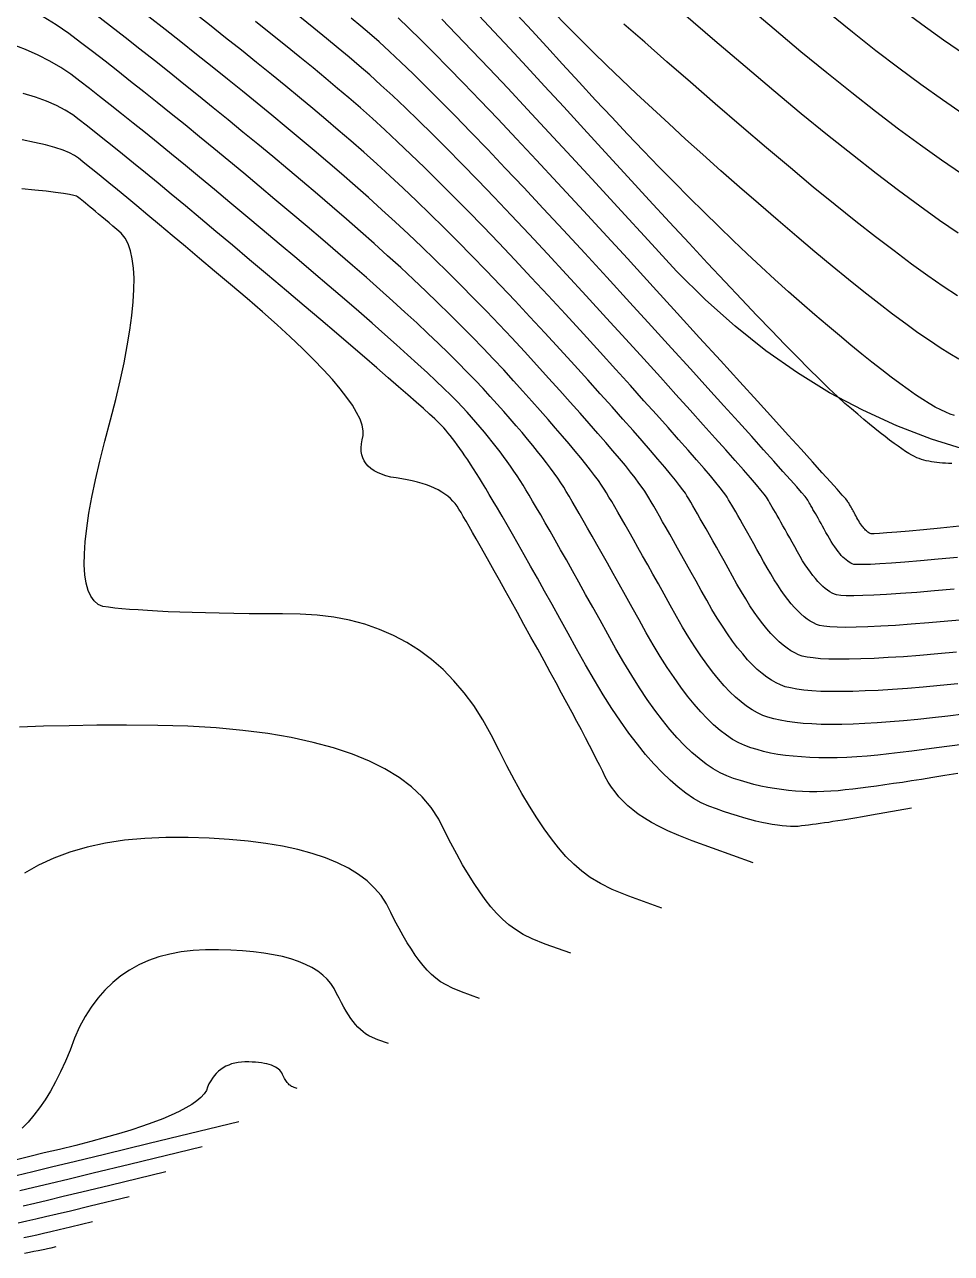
# Model space of a CAD drawing. Header units: inches. Extents: x 1412622.3 to 1412714.6, y 4931530.8 to 4931588.5.
# Drawn here: x 1412655.08 to 1412662.81, y 4931533.58 to 4931543.82 of the extents above; entities that cross this region are included whole.
import ezdxf

# ---------------------------------------------------------------- set-up
doc = ezdxf.new("R2010")
doc.units = ezdxf.units.IN
doc.header["$MEASUREMENT"] = 0

msp = doc.modelspace()

# ---------------------------------------------------------------- linework, layer by layer
for points in [[(1412662.849, 4931538.588), (1412662.693, 4931538.574), (1412662.545, 4931538.562), (1412662.408, 4931538.551), (1412662.28, 4931538.543), (1412662.162, 4931538.537), (1412662.053, 4931538.532), (1412661.954, 4931538.53), (1412661.865, 4931538.529), (1412661.786, 4931538.531), (1412661.716, 4931538.534), (1412661.655, 4931538.54), (1412661.605, 4931538.547), (1412661.564, 4931538.556), (1412661.533, 4931538.567), (1412661.501, 4931538.582), (1412661.469, 4931538.6), (1412661.437, 4931538.622), (1412661.404, 4931538.647), (1412661.371, 4931538.676), (1412661.337, 4931538.708), (1412661.303, 4931538.744), (1412661.269, 4931538.783), (1412661.235, 4931538.826), (1412661.2, 4931538.872), (1412661.164, 4931538.922), (1412661.128, 4931538.975), (1412661.092, 4931539.032), (1412661.056, 4931539.092), (1412661.019, 4931539.156), (1412660.982, 4931539.223), (1412660.946, 4931539.288), (1412660.912, 4931539.349), (1412660.879, 4931539.408), (1412660.848, 4931539.464), (1412660.818, 4931539.517), (1412660.79, 4931539.567), (1412660.763, 4931539.615), (1412660.737, 4931539.659), (1412660.714, 4931539.701), (1412660.691, 4931539.74), (1412660.671, 4931539.776), (1412660.651, 4931539.809), (1412660.634, 4931539.839), (1412660.617, 4931539.867), (1412660.602, 4931539.891), (1412660.589, 4931539.913), (1412660.569, 4931539.942), (1412660.541, 4931539.978), (1412660.507, 4931540.022), (1412660.465, 4931540.073), (1412660.417, 4931540.131), (1412660.361, 4931540.196), (1412660.299, 4931540.269), (1412660.229, 4931540.349), (1412660.153, 4931540.436), (1412660.069, 4931540.53), (1412659.978, 4931540.632), (1412659.88, 4931540.741), (1412659.776, 4931540.857), (1412659.664, 4931540.981), (1412659.545, 4931541.111), (1412659.419, 4931541.249), (1412659.294, 4931541.384), (1412659.171, 4931541.516), (1412659.049, 4931541.644), (1412658.929, 4931541.77), (1412658.81, 4931541.892), (1412658.692, 4931542.011), (1412658.576, 4931542.127), (1412658.461, 4931542.24), (1412658.348, 4931542.349), (1412658.236, 4931542.456), (1412658.125, 4931542.559), (1412658.016, 4931542.659), (1412657.908, 4931542.756), (1412657.801, 4931542.85), (1412657.696, 4931542.94), (1412657.593, 4931543.028), (1412657.485, 4931543.118), (1412657.373, 4931543.21), (1412657.258, 4931543.305), (1412657.139, 4931543.403), (1412657.015, 4931543.502), (1412656.888, 4931543.605), (1412656.757, 4931543.709), (1412656.622, 4931543.817), (1412656.483, 4931543.926)], [(1412662.891, 4931542.574), (1412662.724, 4931542.688), (1412662.549, 4931542.813), (1412662.367, 4931542.948), (1412662.175, 4931543.094), (1412661.976, 4931543.25), (1412661.769, 4931543.416), (1412661.553, 4931543.592), (1412661.33, 4931543.779), (1412661.098, 4931543.976)], [(1412662.915, 4931543.569), (1412662.74, 4931543.69), (1412662.561, 4931543.818), (1412662.38, 4931543.953)], [(1412662.9, 4931537.82), (1412662.79, 4931537.805), (1412662.683, 4931537.79), (1412662.579, 4931537.776), (1412662.478, 4931537.764), (1412662.38, 4931537.752), (1412662.286, 4931537.741), (1412662.194, 4931537.731), (1412662.106, 4931537.723), (1412662.02, 4931537.717), (1412661.936, 4931537.712), (1412661.855, 4931537.709), (1412661.776, 4931537.708), (1412661.701, 4931537.709), (1412661.627, 4931537.711), (1412661.557, 4931537.715), (1412661.489, 4931537.721), (1412661.423, 4931537.728), (1412661.36, 4931537.737), (1412661.3, 4931537.748), (1412661.242, 4931537.761), (1412661.187, 4931537.776), (1412661.134, 4931537.792), (1412661.084, 4931537.81), (1412661.034, 4931537.833), (1412660.983, 4931537.862), (1412660.931, 4931537.897), (1412660.878, 4931537.937), (1412660.825, 4931537.983), (1412660.772, 4931538.035), (1412660.718, 4931538.092), (1412660.663, 4931538.155), (1412660.607, 4931538.223), (1412660.551, 4931538.297), (1412660.495, 4931538.377), (1412660.437, 4931538.462), (1412660.38, 4931538.553), (1412660.321, 4931538.649), (1412660.262, 4931538.751), (1412660.203, 4931538.859), (1412660.145, 4931538.962), (1412660.091, 4931539.061), (1412660.038, 4931539.155), (1412659.988, 4931539.244), (1412659.941, 4931539.329), (1412659.895, 4931539.409), (1412659.852, 4931539.485), (1412659.812, 4931539.556), (1412659.774, 4931539.623), (1412659.738, 4931539.685), (1412659.705, 4931539.743), (1412659.674, 4931539.796), (1412659.646, 4931539.845), (1412659.62, 4931539.889), (1412659.596, 4931539.928), (1412659.575, 4931539.963), (1412659.551, 4931540), (1412659.525, 4931540.038), (1412659.496, 4931540.079), (1412659.465, 4931540.122), (1412659.432, 4931540.166), (1412659.396, 4931540.213), (1412659.357, 4931540.261), (1412659.317, 4931540.312), (1412659.273, 4931540.364), (1412659.228, 4931540.419), (1412659.18, 4931540.475), (1412659.129, 4931540.533), (1412659.076, 4931540.593), (1412659.021, 4931540.655), (1412658.963, 4931540.719), (1412658.903, 4931540.785), (1412658.838, 4931540.854), (1412658.768, 4931540.926), (1412658.694, 4931541.001), (1412658.615, 4931541.079), (1412658.531, 4931541.16), (1412658.443, 4931541.244), (1412658.35, 4931541.332), (1412658.252, 4931541.422), (1412658.15, 4931541.515), (1412658.043, 4931541.611), (1412657.931, 4931541.71), (1412657.814, 4931541.812), (1412657.693, 4931541.917), (1412657.567, 4931542.025), (1412657.436, 4931542.137), (1412657.301, 4931542.251), (1412657.168, 4931542.362), (1412657.037, 4931542.472), (1412656.909, 4931542.579), (1412656.783, 4931542.683), (1412656.659, 4931542.785), (1412656.538, 4931542.884), (1412656.418, 4931542.982), (1412656.302, 4931543.076), (1412656.187, 4931543.168), (1412656.075, 4931543.258), (1412655.965, 4931543.345), (1412655.857, 4931543.43), (1412655.752, 4931543.513), (1412655.648, 4931543.593), (1412655.548, 4931543.67), (1412655.449, 4931543.745), (1412655.345, 4931543.816), (1412655.236, 4931543.884)], [(1412662.908, 4931538.072), (1412662.777, 4931538.056), (1412662.65, 4931538.041), (1412662.527, 4931538.028), (1412662.409, 4931538.017), (1412662.296, 4931538.007), (1412662.188, 4931537.999), (1412662.085, 4931537.993), (1412661.987, 4931537.989), (1412661.894, 4931537.987), (1412661.806, 4931537.986), (1412661.722, 4931537.987), (1412661.644, 4931537.99), (1412661.57, 4931537.995), (1412661.502, 4931538.002), (1412661.438, 4931538.01), (1412661.38, 4931538.021), (1412661.326, 4931538.033), (1412661.278, 4931538.046), (1412661.234, 4931538.062), (1412661.19, 4931538.083), (1412661.145, 4931538.108), (1412661.099, 4931538.139), (1412661.054, 4931538.174), (1412661.007, 4931538.214), (1412660.96, 4931538.259), (1412660.913, 4931538.309), (1412660.865, 4931538.364), (1412660.816, 4931538.424), (1412660.767, 4931538.489), (1412660.718, 4931538.558), (1412660.668, 4931538.633), (1412660.617, 4931538.712), (1412660.566, 4931538.797), (1412660.514, 4931538.886), (1412660.462, 4931538.98), (1412660.412, 4931539.071), (1412660.364, 4931539.157), (1412660.318, 4931539.239), (1412660.275, 4931539.317), (1412660.233, 4931539.392), (1412660.193, 4931539.462), (1412660.156, 4931539.528), (1412660.12, 4931539.591), (1412660.087, 4931539.649), (1412660.056, 4931539.703), (1412660.027, 4931539.754), (1412660, 4931539.8), (1412659.975, 4931539.843), (1412659.952, 4931539.881), (1412659.931, 4931539.916), (1412659.913, 4931539.946), (1412659.89, 4931539.98), (1412659.864, 4931540.018), (1412659.833, 4931540.06), (1412659.799, 4931540.105), (1412659.76, 4931540.155), (1412659.718, 4931540.207), (1412659.671, 4931540.264), (1412659.621, 4931540.324), (1412659.566, 4931540.388), (1412659.508, 4931540.456), (1412659.446, 4931540.527), (1412659.38, 4931540.602), (1412659.309, 4931540.681), (1412659.235, 4931540.764), (1412659.157, 4931540.85), (1412659.075, 4931540.94), (1412658.99, 4931541.031), (1412658.903, 4931541.123), (1412658.812, 4931541.216), (1412658.72, 4931541.309), (1412658.624, 4931541.404), (1412658.526, 4931541.5), (1412658.425, 4931541.597), (1412658.322, 4931541.694), (1412658.216, 4931541.793), (1412658.107, 4931541.892), (1412657.995, 4931541.993), (1412657.881, 4931542.094), (1412657.765, 4931542.197), (1412657.645, 4931542.3), (1412657.523, 4931542.405), (1412657.398, 4931542.51), (1412657.274, 4931542.614), (1412657.149, 4931542.718), (1412657.025, 4931542.821), (1412656.901, 4931542.923), (1412656.778, 4931543.024), (1412656.654, 4931543.125), (1412656.531, 4931543.224), (1412656.408, 4931543.323), (1412656.286, 4931543.421), (1412656.163, 4931543.518), (1412656.041, 4931543.615), (1412655.919, 4931543.71), (1412655.797, 4931543.805), (1412655.675, 4931543.899)], [(1412662.86, 4931538.325), (1412662.713, 4931538.31), (1412662.573, 4931538.298), (1412662.44, 4931538.287), (1412662.315, 4931538.277), (1412662.197, 4931538.27), (1412662.087, 4931538.265), (1412661.984, 4931538.261), (1412661.888, 4931538.26), (1412661.799, 4931538.26), (1412661.718, 4931538.262), (1412661.644, 4931538.266), (1412661.577, 4931538.272), (1412661.518, 4931538.28), (1412661.466, 4931538.29), (1412661.421, 4931538.301), (1412661.383, 4931538.315), (1412661.345, 4931538.332), (1412661.307, 4931538.354), (1412661.268, 4931538.38), (1412661.229, 4931538.41), (1412661.189, 4931538.445), (1412661.149, 4931538.484), (1412661.108, 4931538.526), (1412661.067, 4931538.574), (1412661.025, 4931538.625), (1412660.983, 4931538.68), (1412660.941, 4931538.74), (1412660.898, 4931538.804), (1412660.855, 4931538.872), (1412660.811, 4931538.944), (1412660.767, 4931539.021), (1412660.722, 4931539.102), (1412660.679, 4931539.179), (1412660.638, 4931539.253), (1412660.599, 4931539.323), (1412660.561, 4931539.391), (1412660.525, 4931539.454), (1412660.491, 4931539.515), (1412660.459, 4931539.571), (1412660.429, 4931539.625), (1412660.4, 4931539.675), (1412660.374, 4931539.722), (1412660.349, 4931539.765), (1412660.326, 4931539.805), (1412660.304, 4931539.841), (1412660.285, 4931539.874), (1412660.267, 4931539.903), (1412660.251, 4931539.93), (1412660.229, 4931539.961), (1412660.202, 4931539.998), (1412660.17, 4931540.041), (1412660.132, 4931540.089), (1412660.089, 4931540.143), (1412660.04, 4931540.202), (1412659.985, 4931540.266), (1412659.925, 4931540.336), (1412659.86, 4931540.412), (1412659.788, 4931540.493), (1412659.712, 4931540.58), (1412659.63, 4931540.672), (1412659.542, 4931540.769), (1412659.449, 4931540.872), (1412659.351, 4931540.981), (1412659.247, 4931541.095), (1412659.142, 4931541.207), (1412659.037, 4931541.319), (1412658.931, 4931541.43), (1412658.824, 4931541.54), (1412658.717, 4931541.648), (1412658.609, 4931541.755), (1412658.501, 4931541.862), (1412658.392, 4931541.967), (1412658.282, 4931542.071), (1412658.171, 4931542.174), (1412658.06, 4931542.276), (1412657.949, 4931542.377), (1412657.836, 4931542.476), (1412657.723, 4931542.575), (1412657.61, 4931542.673), (1412657.495, 4931542.769), (1412657.379, 4931542.866), (1412657.261, 4931542.964), (1412657.142, 4931543.063), (1412657.02, 4931543.163), (1412656.897, 4931543.263), (1412656.771, 4931543.365), (1412656.644, 4931543.467), (1412656.515, 4931543.57), (1412656.384, 4931543.674), (1412656.252, 4931543.778), (1412656.117, 4931543.884)], [(1412662.945, 4931538.861), (1412662.776, 4931538.846), (1412662.618, 4931538.832), (1412662.473, 4931538.821), (1412662.34, 4931538.812), (1412662.219, 4931538.805), (1412662.11, 4931538.8), (1412662.012, 4931538.796), (1412661.927, 4931538.795), (1412661.854, 4931538.796), (1412661.793, 4931538.799), (1412661.744, 4931538.804), (1412661.707, 4931538.811), (1412661.682, 4931538.82), (1412661.657, 4931538.832), (1412661.631, 4931538.846), (1412661.605, 4931538.863), (1412661.579, 4931538.884), (1412661.553, 4931538.907), (1412661.526, 4931538.932), (1412661.499, 4931538.961), (1412661.471, 4931538.992), (1412661.444, 4931539.027), (1412661.416, 4931539.064), (1412661.387, 4931539.103), (1412661.359, 4931539.146), (1412661.33, 4931539.191), (1412661.301, 4931539.24), (1412661.271, 4931539.291), (1412661.241, 4931539.344), (1412661.213, 4931539.396), (1412661.185, 4931539.445), (1412661.159, 4931539.492), (1412661.134, 4931539.537), (1412661.11, 4931539.58), (1412661.088, 4931539.62), (1412661.066, 4931539.658), (1412661.046, 4931539.693), (1412661.027, 4931539.727), (1412661.009, 4931539.758), (1412660.992, 4931539.787), (1412660.977, 4931539.813), (1412660.963, 4931539.837), (1412660.95, 4931539.859), (1412660.938, 4931539.879), (1412660.927, 4931539.896), (1412660.908, 4931539.923), (1412660.88, 4931539.958), (1412660.844, 4931540.003), (1412660.799, 4931540.057), (1412660.745, 4931540.119), (1412660.683, 4931540.191), (1412660.613, 4931540.271), (1412660.533, 4931540.361), (1412660.446, 4931540.46), (1412660.349, 4931540.568), (1412660.244, 4931540.684), (1412660.131, 4931540.81), (1412660.009, 4931540.945), (1412659.878, 4931541.089), (1412659.739, 4931541.242), (1412659.591, 4931541.404), (1412659.446, 4931541.561), (1412659.305, 4931541.712), (1412659.168, 4931541.859), (1412659.034, 4931542), (1412658.903, 4931542.136), (1412658.775, 4931542.266), (1412658.651, 4931542.392), (1412658.531, 4931542.512), (1412658.414, 4931542.627), (1412658.3, 4931542.737), (1412658.19, 4931542.842), (1412658.083, 4931542.941), (1412657.98, 4931543.036), (1412657.88, 4931543.125), (1412657.783, 4931543.208), (1412657.69, 4931543.287), (1412657.591, 4931543.37), (1412657.486, 4931543.457), (1412657.374, 4931543.548), (1412657.257, 4931543.643), (1412657.134, 4931543.742), (1412657.005, 4931543.845)], [(1412662.829, 4931539.114), (1412662.666, 4931539.099), (1412662.518, 4931539.087), (1412662.384, 4931539.077), (1412662.265, 4931539.069), (1412662.16, 4931539.063), (1412662.069, 4931539.06), (1412661.993, 4931539.058), (1412661.931, 4931539.058), (1412661.884, 4931539.061), (1412661.85, 4931539.066), (1412661.832, 4931539.072), (1412661.813, 4931539.081), (1412661.793, 4931539.092), (1412661.774, 4931539.105), (1412661.754, 4931539.12), (1412661.735, 4931539.137), (1412661.714, 4931539.157), (1412661.694, 4931539.178), (1412661.674, 4931539.202), (1412661.653, 4931539.227), (1412661.632, 4931539.255), (1412661.611, 4931539.285), (1412661.589, 4931539.317), (1412661.567, 4931539.351), (1412661.545, 4931539.387), (1412661.523, 4931539.425), (1412661.501, 4931539.466), (1412661.48, 4931539.505), (1412661.459, 4931539.541), (1412661.439, 4931539.577), (1412661.421, 4931539.61), (1412661.403, 4931539.642), (1412661.386, 4931539.672), (1412661.37, 4931539.701), (1412661.354, 4931539.727), (1412661.34, 4931539.752), (1412661.327, 4931539.776), (1412661.314, 4931539.797), (1412661.303, 4931539.817), (1412661.292, 4931539.835), (1412661.282, 4931539.852), (1412661.273, 4931539.867), (1412661.265, 4931539.88), (1412661.247, 4931539.904), (1412661.219, 4931539.938), (1412661.181, 4931539.984), (1412661.132, 4931540.04), (1412661.074, 4931540.107), (1412661.005, 4931540.185), (1412660.926, 4931540.274), (1412660.838, 4931540.373), (1412660.739, 4931540.484), (1412660.63, 4931540.605), (1412660.51, 4931540.737), (1412660.381, 4931540.88), (1412660.242, 4931541.033), (1412660.092, 4931541.197), (1412659.932, 4931541.373), (1412659.763, 4931541.559), (1412659.598, 4931541.737), (1412659.44, 4931541.909), (1412659.286, 4931542.073), (1412659.138, 4931542.23), (1412658.996, 4931542.379), (1412658.859, 4931542.522), (1412658.727, 4931542.657), (1412658.601, 4931542.785), (1412658.48, 4931542.905), (1412658.365, 4931543.019), (1412658.255, 4931543.125), (1412658.15, 4931543.224), (1412658.051, 4931543.315), (1412657.958, 4931543.399), (1412657.87, 4931543.476), (1412657.787, 4931543.546), (1412657.696, 4931543.622), (1412657.598, 4931543.703), (1412657.491, 4931543.79), (1412657.376, 4931543.882)], [(1412662.859, 4931539.378), (1412662.696, 4931539.363), (1412662.55, 4931539.35), (1412662.42, 4931539.339), (1412662.307, 4931539.331), (1412662.211, 4931539.324), (1412662.132, 4931539.32), (1412662.069, 4931539.318), (1412662.023, 4931539.318), (1412661.994, 4931539.32), (1412661.981, 4931539.325), (1412661.968, 4931539.331), (1412661.956, 4931539.338), (1412661.943, 4931539.347), (1412661.93, 4931539.357), (1412661.916, 4931539.368), (1412661.903, 4931539.381), (1412661.889, 4931539.395), (1412661.876, 4931539.411), (1412661.862, 4931539.428), (1412661.848, 4931539.447), (1412661.834, 4931539.467), (1412661.819, 4931539.488), (1412661.805, 4931539.511), (1412661.79, 4931539.535), (1412661.776, 4931539.56), (1412661.761, 4931539.587), (1412661.746, 4931539.613), (1412661.733, 4931539.638), (1412661.72, 4931539.661), (1412661.707, 4931539.684), (1412661.695, 4931539.705), (1412661.684, 4931539.725), (1412661.673, 4931539.744), (1412661.663, 4931539.762), (1412661.653, 4931539.778), (1412661.645, 4931539.794), (1412661.636, 4931539.808), (1412661.629, 4931539.822), (1412661.621, 4931539.834), (1412661.615, 4931539.845), (1412661.609, 4931539.854), (1412661.604, 4931539.863), (1412661.587, 4931539.885), (1412661.558, 4931539.918), (1412661.518, 4931539.965), (1412661.466, 4931540.024), (1412661.402, 4931540.095), (1412661.327, 4931540.18), (1412661.24, 4931540.276), (1412661.142, 4931540.386), (1412661.032, 4931540.508), (1412660.91, 4931540.642), (1412660.776, 4931540.789), (1412660.631, 4931540.949), (1412660.475, 4931541.121), (1412660.306, 4931541.306), (1412660.126, 4931541.503), (1412659.935, 4931541.713), (1412659.751, 4931541.914), (1412659.574, 4931542.105), (1412659.405, 4931542.287), (1412659.243, 4931542.46), (1412659.088, 4931542.623), (1412658.942, 4931542.777), (1412658.802, 4931542.922), (1412658.67, 4931543.057), (1412658.546, 4931543.184), (1412658.429, 4931543.3), (1412658.32, 4931543.408), (1412658.218, 4931543.506), (1412658.123, 4931543.595), (1412658.036, 4931543.674), (1412657.956, 4931543.744), (1412657.884, 4931543.805), (1412657.802, 4931543.873)], [(1412662.874, 4931539.638), (1412662.715, 4931539.622), (1412662.575, 4931539.609), (1412662.455, 4931539.598), (1412662.353, 4931539.589), (1412662.27, 4931539.582), (1412662.207, 4931539.577), (1412662.162, 4931539.575), (1412662.137, 4931539.575), (1412662.131, 4931539.577), (1412662.124, 4931539.58), (1412662.118, 4931539.584), (1412662.111, 4931539.588), (1412662.105, 4931539.593), (1412662.098, 4931539.599), (1412662.091, 4931539.606), (1412662.085, 4931539.613), (1412662.078, 4931539.621), (1412662.071, 4931539.629), (1412662.064, 4931539.638), (1412662.057, 4931539.648), (1412662.05, 4931539.659), (1412662.042, 4931539.67), (1412662.035, 4931539.682), (1412662.028, 4931539.695), (1412662.02, 4931539.709), (1412662.013, 4931539.722), (1412662.006, 4931539.734), (1412662, 4931539.746), (1412661.994, 4931539.757), (1412661.988, 4931539.767), (1412661.982, 4931539.777), (1412661.977, 4931539.787), (1412661.971, 4931539.796), (1412661.967, 4931539.804), (1412661.962, 4931539.812), (1412661.958, 4931539.819), (1412661.954, 4931539.826), (1412661.951, 4931539.832), (1412661.947, 4931539.837), (1412661.944, 4931539.842), (1412661.942, 4931539.847), (1412661.926, 4931539.865), (1412661.897, 4931539.898), (1412661.855, 4931539.946), (1412661.799, 4931540.008), (1412661.731, 4931540.084), (1412661.649, 4931540.174), (1412661.554, 4931540.279), (1412661.446, 4931540.398), (1412661.325, 4931540.532), (1412661.19, 4931540.679), (1412661.043, 4931540.842), (1412660.882, 4931541.018), (1412660.708, 4931541.209), (1412660.521, 4931541.414), (1412660.32, 4931541.634), (1412660.107, 4931541.868), (1412659.903, 4931542.09), (1412659.708, 4931542.302), (1412659.523, 4931542.501), (1412659.347, 4931542.69), (1412659.181, 4931542.867), (1412659.025, 4931543.033), (1412658.878, 4931543.187), (1412658.74, 4931543.33), (1412658.612, 4931543.462), (1412658.493, 4931543.582), (1412658.384, 4931543.691), (1412658.285, 4931543.788), (1412658.195, 4931543.874)], [(1412662.937, 4931540.272), (1412662.64, 4931540.364), (1412662.351, 4931540.475), (1412662.068, 4931540.604), (1412661.792, 4931540.751), (1412661.523, 4931540.917), (1412661.261, 4931541.101), (1412661.005, 4931541.304), (1412660.756, 4931541.525), (1412660.514, 4931541.765), (1412660.279, 4931542.023), (1412660.055, 4931542.267), (1412659.842, 4931542.498), (1412659.641, 4931542.716), (1412659.452, 4931542.92), (1412659.274, 4931543.111), (1412659.108, 4931543.288), (1412658.953, 4931543.452), (1412658.81, 4931543.603), (1412658.678, 4931543.74), (1412658.558, 4931543.863)], [(1412662.81, 4931540.162), (1412662.784, 4931540.162), (1412662.758, 4931540.163), (1412662.733, 4931540.164), (1412662.709, 4931540.166), (1412662.685, 4931540.168), (1412662.662, 4931540.171), (1412662.64, 4931540.175), (1412662.618, 4931540.179), (1412662.597, 4931540.184), (1412662.577, 4931540.189), (1412662.557, 4931540.195), (1412662.538, 4931540.202), (1412662.52, 4931540.209), (1412662.499, 4931540.218), (1412662.477, 4931540.23), (1412662.452, 4931540.245), (1412662.424, 4931540.262), (1412662.395, 4931540.282), (1412662.363, 4931540.304), (1412662.329, 4931540.328), (1412662.292, 4931540.355), (1412662.254, 4931540.385), (1412662.213, 4931540.417), (1412662.17, 4931540.452), (1412662.124, 4931540.489), (1412662.076, 4931540.528), (1412662.026, 4931540.571), (1412661.974, 4931540.615), (1412661.92, 4931540.662), (1412661.857, 4931540.719), (1412661.786, 4931540.786), (1412661.707, 4931540.863), (1412661.619, 4931540.949), (1412661.523, 4931541.046), (1412661.419, 4931541.152), (1412661.306, 4931541.268), (1412661.186, 4931541.394), (1412661.057, 4931541.53), (1412660.92, 4931541.675), (1412660.774, 4931541.831), (1412660.62, 4931541.996), (1412660.458, 4931542.171), (1412660.288, 4931542.356), (1412660.109, 4931542.551), (1412659.922, 4931542.756), (1412659.744, 4931542.95), (1412659.576, 4931543.134), (1412659.416, 4931543.306), (1412659.266, 4931543.468), (1412659.125, 4931543.62), (1412658.993, 4931543.761), (1412658.87, 4931543.891)], [(1412662.834, 4931540.56), (1412662.796, 4931540.573), (1412662.76, 4931540.588), (1412662.719, 4931540.607), (1412662.673, 4931540.631), (1412662.623, 4931540.66), (1412662.568, 4931540.694), (1412662.509, 4931540.733), (1412662.446, 4931540.777), (1412662.377, 4931540.827), (1412662.305, 4931540.881), (1412662.227, 4931540.94), (1412662.145, 4931541.004), (1412662.059, 4931541.073), (1412661.968, 4931541.148), (1412661.873, 4931541.227), (1412661.773, 4931541.311), (1412661.668, 4931541.4), (1412661.559, 4931541.494), (1412661.448, 4931541.592), (1412661.336, 4931541.694), (1412661.221, 4931541.799), (1412661.105, 4931541.907), (1412660.987, 4931542.019), (1412660.867, 4931542.135), (1412660.745, 4931542.254), (1412660.621, 4931542.377), (1412660.496, 4931542.504), (1412660.368, 4931542.634), (1412660.239, 4931542.767), (1412660.108, 4931542.905), (1412659.975, 4931543.046), (1412659.841, 4931543.19), (1412659.704, 4931543.338), (1412659.566, 4931543.49), (1412659.434, 4931543.633), (1412659.309, 4931543.769), (1412659.191, 4931543.897)], [(1412662.87, 4931541.031), (1412662.795, 4931541.075), (1412662.713, 4931541.126), (1412662.624, 4931541.185), (1412662.528, 4931541.251), (1412662.426, 4931541.325), (1412662.317, 4931541.406), (1412662.201, 4931541.495), (1412662.078, 4931541.591), (1412661.949, 4931541.695), (1412661.812, 4931541.806), (1412661.669, 4931541.925), (1412661.519, 4931542.052), (1412661.362, 4931542.185), (1412661.199, 4931542.327), (1412661.04, 4931542.465), (1412660.886, 4931542.601), (1412660.736, 4931542.735), (1412660.591, 4931542.865), (1412660.451, 4931542.993), (1412660.315, 4931543.118), (1412660.183, 4931543.241), (1412660.057, 4931543.361), (1412659.935, 4931543.478), (1412659.817, 4931543.592), (1412659.704, 4931543.704), (1412659.596, 4931543.813), (1412659.493, 4931543.92)], [(1412662.857, 4931541.558), (1412662.738, 4931541.637), (1412662.611, 4931541.725), (1412662.475, 4931541.823), (1412662.329, 4931541.932), (1412662.174, 4931542.05), (1412662.011, 4931542.178), (1412661.838, 4931542.317), (1412661.656, 4931542.465), (1412661.465, 4931542.624), (1412661.266, 4931542.792), (1412661.057, 4931542.97), (1412660.839, 4931543.159), (1412660.632, 4931543.338), (1412660.436, 4931543.509), (1412660.251, 4931543.671), (1412660.077, 4931543.823)], [(1412662.864, 4931542.079), (1412662.709, 4931542.186), (1412662.543, 4931542.304), (1412662.367, 4931542.435), (1412662.18, 4931542.577), (1412661.982, 4931542.732), (1412661.774, 4931542.898), (1412661.556, 4931543.076), (1412661.326, 4931543.266), (1412661.087, 4931543.468), (1412660.836, 4931543.682), (1412660.575, 4931543.908)], [(1412662.905, 4931543.072), (1412662.732, 4931543.191), (1412662.553, 4931543.319), (1412662.368, 4931543.456), (1412662.178, 4931543.601), (1412661.982, 4931543.756), (1412661.781, 4931543.918)], [(1412662.86, 4931537.578), (1412662.752, 4931537.56), (1412662.652, 4931537.543), (1412662.559, 4931537.528), (1412662.475, 4931537.515), (1412662.399, 4931537.503), (1412662.324, 4931537.493), (1412662.252, 4931537.482), (1412662.182, 4931537.473), (1412662.114, 4931537.464), (1412662.048, 4931537.455), (1412661.984, 4931537.448), (1412661.922, 4931537.441), (1412661.862, 4931537.434), (1412661.802, 4931537.429), (1412661.743, 4931537.426), (1412661.684, 4931537.425), (1412661.625, 4931537.425), (1412661.566, 4931537.427), (1412661.508, 4931537.43), (1412661.449, 4931537.436), (1412661.391, 4931537.443), (1412661.333, 4931537.451), (1412661.276, 4931537.461), (1412661.218, 4931537.473), (1412661.161, 4931537.486), (1412661.104, 4931537.502), (1412661.048, 4931537.518), (1412660.991, 4931537.537), (1412660.935, 4931537.557), (1412660.878, 4931537.583), (1412660.82, 4931537.616), (1412660.762, 4931537.655), (1412660.703, 4931537.701), (1412660.644, 4931537.752), (1412660.583, 4931537.81), (1412660.522, 4931537.875), (1412660.461, 4931537.945), (1412660.398, 4931538.022), (1412660.335, 4931538.105), (1412660.272, 4931538.195), (1412660.207, 4931538.291), (1412660.142, 4931538.393), (1412660.076, 4931538.502), (1412660.01, 4931538.616), (1412659.943, 4931538.738), (1412659.879, 4931538.854), (1412659.817, 4931538.964), (1412659.758, 4931539.07), (1412659.702, 4931539.171), (1412659.648, 4931539.266), (1412659.597, 4931539.357), (1412659.549, 4931539.442), (1412659.503, 4931539.522), (1412659.461, 4931539.597), (1412659.421, 4931539.667), (1412659.383, 4931539.732), (1412659.348, 4931539.792), (1412659.316, 4931539.846), (1412659.287, 4931539.896), (1412659.26, 4931539.94), (1412659.236, 4931539.979), (1412659.212, 4931540.019), (1412659.186, 4931540.058), (1412659.159, 4931540.098), (1412659.132, 4931540.138), (1412659.103, 4931540.178), (1412659.074, 4931540.218), (1412659.044, 4931540.259), (1412659.012, 4931540.3), (1412658.98, 4931540.34), (1412658.947, 4931540.381), (1412658.914, 4931540.422), (1412658.879, 4931540.464), (1412658.843, 4931540.505), (1412658.807, 4931540.547), (1412658.769, 4931540.589), (1412658.731, 4931540.631), (1412658.686, 4931540.678), (1412658.634, 4931540.73), (1412658.576, 4931540.787), (1412658.51, 4931540.849), (1412658.439, 4931540.917), (1412658.36, 4931540.989), (1412658.274, 4931541.066), (1412658.182, 4931541.149), (1412658.084, 4931541.237), (1412657.978, 4931541.329), (1412657.866, 4931541.427), (1412657.747, 4931541.53), (1412657.621, 4931541.638), (1412657.489, 4931541.751), (1412657.35, 4931541.869), (1412657.204, 4931541.992), (1412657.062, 4931542.111), (1412656.925, 4931542.226), (1412656.793, 4931542.336), (1412656.664, 4931542.443), (1412656.54, 4931542.546), (1412656.421, 4931542.644), (1412656.306, 4931542.739), (1412656.195, 4931542.829), (1412656.088, 4931542.916), (1412655.986, 4931542.998), (1412655.888, 4931543.076), (1412655.795, 4931543.15), (1412655.706, 4931543.22), (1412655.622, 4931543.286), (1412655.541, 4931543.348), (1412655.465, 4931543.406), (1412655.382, 4931543.461), (1412655.291, 4931543.513), (1412655.193, 4931543.563), (1412655.087, 4931543.61), (1412654.973, 4931543.654)], [(1412662.475, 4931537.289), (1412662.252, 4931537.249), (1412662.14, 4931537.229), (1412662.065, 4931537.216), (1412662.002, 4931537.205), (1412661.951, 4931537.197), (1412661.903, 4931537.189), (1412661.86, 4931537.182), (1412661.82, 4931537.176), (1412661.784, 4931537.17), (1412661.748, 4931537.165), (1412661.714, 4931537.16), (1412661.681, 4931537.156), (1412661.649, 4931537.151), (1412661.617, 4931537.147), (1412661.587, 4931537.144), (1412661.558, 4931537.14), (1412661.529, 4931537.137), (1412661.499, 4931537.136), (1412661.466, 4931537.136), (1412661.431, 4931537.138), (1412661.395, 4931537.141), (1412661.356, 4931537.146), (1412661.314, 4931537.152), (1412661.271, 4931537.16), (1412661.226, 4931537.17), (1412661.178, 4931537.181), (1412661.128, 4931537.194), (1412661.077, 4931537.209), (1412661.023, 4931537.225), (1412660.967, 4931537.242), (1412660.908, 4931537.261), (1412660.848, 4931537.282), (1412660.785, 4931537.304), (1412660.722, 4931537.334), (1412660.658, 4931537.37), (1412660.593, 4931537.414), (1412660.528, 4931537.464), (1412660.462, 4931537.522), (1412660.395, 4931537.586), (1412660.327, 4931537.657), (1412660.258, 4931537.736), (1412660.189, 4931537.821), (1412660.119, 4931537.914), (1412660.048, 4931538.013), (1412659.977, 4931538.12), (1412659.905, 4931538.233), (1412659.832, 4931538.354), (1412659.758, 4931538.482), (1412659.683, 4931538.616), (1412659.612, 4931538.745), (1412659.543, 4931538.868), (1412659.478, 4931538.986), (1412659.415, 4931539.098), (1412659.356, 4931539.204), (1412659.299, 4931539.304), (1412659.246, 4931539.399), (1412659.195, 4931539.488), (1412659.147, 4931539.572), (1412659.103, 4931539.649), (1412659.061, 4931539.721), (1412659.023, 4931539.788), (1412658.987, 4931539.848), (1412658.954, 4931539.903), (1412658.925, 4931539.952), (1412658.898, 4931539.996), (1412658.872, 4931540.038), (1412658.847, 4931540.078), (1412658.822, 4931540.117), (1412658.798, 4931540.154), (1412658.775, 4931540.19), (1412658.752, 4931540.224), (1412658.73, 4931540.256), (1412658.708, 4931540.287), (1412658.687, 4931540.316), (1412658.667, 4931540.344), (1412658.647, 4931540.37), (1412658.629, 4931540.394), (1412658.61, 4931540.417), (1412658.592, 4931540.438), (1412658.575, 4931540.458), (1412658.559, 4931540.476), (1412658.534, 4931540.501), (1412658.5, 4931540.533), (1412658.457, 4931540.573), (1412658.406, 4931540.619), (1412658.346, 4931540.673), (1412658.277, 4931540.734), (1412658.199, 4931540.801), (1412658.113, 4931540.876), (1412658.018, 4931540.958), (1412657.914, 4931541.048), (1412657.801, 4931541.144), (1412657.68, 4931541.247), (1412657.55, 4931541.358), (1412657.411, 4931541.476), (1412657.263, 4931541.601), (1412657.107, 4931541.733), (1412656.957, 4931541.859), (1412656.813, 4931541.979), (1412656.676, 4931542.094), (1412656.546, 4931542.203), (1412656.422, 4931542.307), (1412656.304, 4931542.404), (1412656.193, 4931542.496), (1412656.088, 4931542.583), (1412655.99, 4931542.663), (1412655.898, 4931542.738), (1412655.812, 4931542.807), (1412655.733, 4931542.87), (1412655.661, 4931542.928), (1412655.595, 4931542.98), (1412655.535, 4931543.026), (1412655.482, 4931543.067), (1412655.419, 4931543.106), (1412655.346, 4931543.143), (1412655.263, 4931543.179), (1412655.171, 4931543.213), (1412655.069, 4931543.245)], [(1412661.154, 4931536.832), (1412660.815, 4931536.954), (1412660.647, 4931537.016), (1412660.535, 4931537.061), (1412660.444, 4931537.1), (1412660.371, 4931537.135), (1412660.306, 4931537.17), (1412660.248, 4931537.205), (1412660.196, 4931537.239), (1412660.152, 4931537.274), (1412660.111, 4931537.309), (1412660.072, 4931537.346), (1412660.036, 4931537.384), (1412660.003, 4931537.424), (1412659.973, 4931537.464), (1412659.946, 4931537.506), (1412659.921, 4931537.55), (1412659.9, 4931537.594), (1412659.876, 4931537.643), (1412659.849, 4931537.695), (1412659.821, 4931537.751), (1412659.79, 4931537.81), (1412659.757, 4931537.874), (1412659.722, 4931537.941), (1412659.684, 4931538.012), (1412659.645, 4931538.086), (1412659.602, 4931538.165), (1412659.558, 4931538.247), (1412659.511, 4931538.333), (1412659.462, 4931538.423), (1412659.411, 4931538.516), (1412659.358, 4931538.613), (1412659.302, 4931538.714), (1412659.244, 4931538.819), (1412659.189, 4931538.919), (1412659.136, 4931539.014), (1412659.086, 4931539.103), (1412659.039, 4931539.188), (1412658.995, 4931539.267), (1412658.953, 4931539.341), (1412658.914, 4931539.41), (1412658.878, 4931539.474), (1412658.845, 4931539.533), (1412658.814, 4931539.587), (1412658.786, 4931539.636), (1412658.761, 4931539.68), (1412658.738, 4931539.719), (1412658.719, 4931539.752), (1412658.702, 4931539.781), (1412658.687, 4931539.804), (1412658.671, 4931539.827), (1412658.652, 4931539.848), (1412658.632, 4931539.868), (1412658.609, 4931539.888), (1412658.585, 4931539.906), (1412658.558, 4931539.923), (1412658.529, 4931539.94), (1412658.498, 4931539.955), (1412658.466, 4931539.969), (1412658.431, 4931539.982), (1412658.394, 4931539.994), (1412658.355, 4931540.005), (1412658.313, 4931540.015), (1412658.27, 4931540.024), (1412658.225, 4931540.033), (1412658.177, 4931540.04), (1412658.134, 4931540.048), (1412658.093, 4931540.059), (1412658.057, 4931540.071), (1412658.024, 4931540.085), (1412657.994, 4931540.101), (1412657.968, 4931540.119), (1412657.946, 4931540.138), (1412657.927, 4931540.159), (1412657.911, 4931540.182), (1412657.9, 4931540.207), (1412657.891, 4931540.234), (1412657.887, 4931540.262), (1412657.886, 4931540.292), (1412657.888, 4931540.324), (1412657.894, 4931540.358), (1412657.904, 4931540.393), (1412657.904, 4931540.433), (1412657.895, 4931540.479), (1412657.877, 4931540.53), (1412657.849, 4931540.586), (1412657.813, 4931540.646), (1412657.767, 4931540.712), (1412657.711, 4931540.783), (1412657.647, 4931540.86), (1412657.573, 4931540.941), (1412657.49, 4931541.027), (1412657.398, 4931541.119), (1412657.296, 4931541.215), (1412657.185, 4931541.317), (1412657.065, 4931541.424), (1412656.936, 4931541.536), (1412656.797, 4931541.653), (1412656.665, 4931541.764), (1412656.54, 4931541.869), (1412656.422, 4931541.968), (1412656.31, 4931542.062), (1412656.206, 4931542.15), (1412656.107, 4931542.231), (1412656.016, 4931542.307), (1412655.932, 4931542.378), (1412655.854, 4931542.442), (1412655.783, 4931542.5), (1412655.718, 4931542.553), (1412655.661, 4931542.599), (1412655.61, 4931542.64), (1412655.566, 4931542.675), (1412655.529, 4931542.705), (1412655.498, 4931542.728), (1412655.455, 4931542.751), (1412655.401, 4931542.773), (1412655.334, 4931542.795), (1412655.255, 4931542.816), (1412655.164, 4931542.837), (1412655.061, 4931542.857)], [(1412660.394, 4931536.456), (1412660.118, 4931536.555), (1412659.978, 4931536.612), (1412659.881, 4931536.66), (1412659.797, 4931536.711), (1412659.727, 4931536.764), (1412659.659, 4931536.822), (1412659.594, 4931536.887), (1412659.531, 4931536.957), (1412659.472, 4931537.034), (1412659.411, 4931537.117), (1412659.35, 4931537.208), (1412659.289, 4931537.306), (1412659.227, 4931537.411), (1412659.164, 4931537.523), (1412659.1, 4931537.642), (1412659.036, 4931537.768), (1412658.971, 4931537.901), (1412658.901, 4931538.026), (1412658.826, 4931538.143), (1412658.746, 4931538.251), (1412658.66, 4931538.351), (1412658.57, 4931538.443), (1412658.474, 4931538.527), (1412658.373, 4931538.602), (1412658.267, 4931538.669), (1412658.155, 4931538.728), (1412658.039, 4931538.778), (1412657.917, 4931538.821), (1412657.79, 4931538.854), (1412657.658, 4931538.88), (1412657.521, 4931538.897), (1412657.378, 4931538.906), (1412657.23, 4931538.907), (1412657.089, 4931538.908), (1412656.954, 4931538.909), (1412656.826, 4931538.911), (1412656.704, 4931538.913), (1412656.588, 4931538.916), (1412656.478, 4931538.919), (1412656.375, 4931538.922), (1412656.279, 4931538.926), (1412656.188, 4931538.93), (1412656.104, 4931538.935), (1412656.027, 4931538.94), (1412655.956, 4931538.945), (1412655.891, 4931538.95), (1412655.832, 4931538.956), (1412655.78, 4931538.963), (1412655.734, 4931538.97), (1412655.695, 4931538.987), (1412655.661, 4931539.015), (1412655.632, 4931539.054), (1412655.61, 4931539.103), (1412655.594, 4931539.163), (1412655.583, 4931539.234), (1412655.578, 4931539.315), (1412655.579, 4931539.407), (1412655.586, 4931539.509), (1412655.599, 4931539.622), (1412655.617, 4931539.746), (1412655.642, 4931539.881), (1412655.672, 4931540.026), (1412655.708, 4931540.181), (1412655.75, 4931540.348), (1412655.798, 4931540.525), (1412655.841, 4931540.693), (1412655.878, 4931540.851), (1412655.91, 4931541.001), (1412655.937, 4931541.141), (1412655.959, 4931541.272), (1412655.975, 4931541.394), (1412655.986, 4931541.507), (1412655.992, 4931541.611), (1412655.993, 4931541.705), (1412655.988, 4931541.79), (1412655.978, 4931541.867), (1412655.963, 4931541.934), (1412655.943, 4931541.991), (1412655.918, 4931542.04), (1412655.887, 4931542.08), (1412655.851, 4931542.11), (1412655.817, 4931542.139), (1412655.785, 4931542.166), (1412655.754, 4931542.192), (1412655.725, 4931542.216), (1412655.698, 4931542.239), (1412655.672, 4931542.26), (1412655.649, 4931542.28), (1412655.627, 4931542.298), (1412655.607, 4931542.315), (1412655.588, 4931542.33), (1412655.571, 4931542.343), (1412655.557, 4931542.355), (1412655.543, 4931542.366), (1412655.532, 4931542.375), (1412655.522, 4931542.383), (1412655.514, 4931542.389), (1412655.492, 4931542.395), (1412655.455, 4931542.403), (1412655.405, 4931542.411), (1412655.339, 4931542.419), (1412655.26, 4931542.429), (1412655.166, 4931542.439), (1412655.058, 4931542.449)], [(1412659.634, 4931536.08), (1412659.421, 4931536.156), (1412659.312, 4931536.2), (1412659.238, 4931536.237), (1412659.173, 4931536.276), (1412659.118, 4931536.317), (1412659.066, 4931536.363), (1412659.016, 4931536.413), (1412658.967, 4931536.467), (1412658.921, 4931536.526), (1412658.875, 4931536.591), (1412658.828, 4931536.661), (1412658.78, 4931536.736), (1412658.732, 4931536.817), (1412658.683, 4931536.904), (1412658.634, 4931536.996), (1412658.585, 4931537.093), (1412658.535, 4931537.196), (1412658.471, 4931537.293), (1412658.395, 4931537.383), (1412658.305, 4931537.467), (1412658.202, 4931537.545), (1412658.085, 4931537.616), (1412657.956, 4931537.681), (1412657.813, 4931537.739), (1412657.657, 4931537.791), (1412657.487, 4931537.837), (1412657.304, 4931537.877), (1412657.108, 4931537.91), (1412656.899, 4931537.936), (1412656.677, 4931537.957), (1412656.441, 4931537.971), (1412656.192, 4931537.978), (1412655.93, 4931537.979), (1412655.683, 4931537.979), (1412655.452, 4931537.976), (1412655.237, 4931537.971), (1412655.037, 4931537.964)], [(1412658.874, 4931535.703), (1412658.724, 4931535.757), (1412658.647, 4931535.788), (1412658.594, 4931535.815), (1412658.549, 4931535.842), (1412658.51, 4931535.871), (1412658.473, 4931535.903), (1412658.437, 4931535.938), (1412658.403, 4931535.977), (1412658.371, 4931536.018), (1412658.338, 4931536.064), (1412658.305, 4931536.113), (1412658.271, 4931536.167), (1412658.237, 4931536.224), (1412658.203, 4931536.285), (1412658.168, 4931536.35), (1412658.133, 4931536.419), (1412658.098, 4931536.492), (1412658.053, 4931536.56), (1412657.999, 4931536.623), (1412657.936, 4931536.683), (1412657.863, 4931536.737), (1412657.781, 4931536.788), (1412657.689, 4931536.834), (1412657.588, 4931536.875), (1412657.478, 4931536.912), (1412657.359, 4931536.944), (1412657.23, 4931536.972), (1412657.091, 4931536.995), (1412656.944, 4931537.014), (1412656.787, 4931537.028), (1412656.62, 4931537.038), (1412656.444, 4931537.043), (1412656.259, 4931537.044), (1412656.082, 4931537.037), (1412655.914, 4931537.021), (1412655.754, 4931536.996), (1412655.602, 4931536.963), (1412655.459, 4931536.922), (1412655.324, 4931536.872), (1412655.198, 4931536.813), (1412655.08, 4931536.747)], [(1412658.114, 4931535.327), (1412658.026, 4931535.358), (1412657.982, 4931535.376), (1412657.951, 4931535.392), (1412657.924, 4931535.408), (1412657.902, 4931535.425), (1412657.88, 4931535.443), (1412657.859, 4931535.464), (1412657.839, 4931535.486), (1412657.821, 4931535.511), (1412657.801, 4931535.537), (1412657.782, 4931535.566), (1412657.762, 4931535.597), (1412657.743, 4931535.631), (1412657.723, 4931535.666), (1412657.702, 4931535.704), (1412657.682, 4931535.744), (1412657.661, 4931535.787), (1412657.635, 4931535.827), (1412657.604, 4931535.864), (1412657.567, 4931535.898), (1412657.524, 4931535.93), (1412657.476, 4931535.96), (1412657.423, 4931535.986), (1412657.364, 4931536.01), (1412657.3, 4931536.032), (1412657.23, 4931536.051), (1412657.155, 4931536.067), (1412657.074, 4931536.08), (1412656.988, 4931536.091), (1412656.896, 4931536.1), (1412656.799, 4931536.106), (1412656.697, 4931536.109), (1412656.589, 4931536.109), (1412656.485, 4931536.103), (1412656.386, 4931536.092), (1412656.291, 4931536.073), (1412656.201, 4931536.049), (1412656.115, 4931536.019), (1412656.033, 4931535.982), (1412655.956, 4931535.939), (1412655.883, 4931535.89), (1412655.815, 4931535.835), (1412655.751, 4931535.773), (1412655.692, 4931535.705), (1412655.636, 4931535.631), (1412655.586, 4931535.551), (1412655.539, 4931535.465), (1412655.498, 4931535.372), (1412655.46, 4931535.273), (1412655.421, 4931535.18), (1412655.381, 4931535.092), (1412655.339, 4931535.009), (1412655.296, 4931534.931), (1412655.252, 4931534.859), (1412655.206, 4931534.791), (1412655.159, 4931534.729), (1412655.11, 4931534.673), (1412655.06, 4931534.621)], [(1412657.354, 4931534.951), (1412657.329, 4931534.96), (1412657.316, 4931534.965), (1412657.307, 4931534.969), (1412657.3, 4931534.974), (1412657.293, 4931534.979), (1412657.287, 4931534.984), (1412657.281, 4931534.99), (1412657.276, 4931534.996), (1412657.27, 4931535.003), (1412657.265, 4931535.011), (1412657.259, 4931535.019), (1412657.254, 4931535.028), (1412657.248, 4931535.037), (1412657.242, 4931535.048), (1412657.236, 4931535.058), (1412657.231, 4931535.07), (1412657.225, 4931535.082), (1412657.217, 4931535.093), (1412657.208, 4931535.104), (1412657.198, 4931535.114), (1412657.185, 4931535.123), (1412657.172, 4931535.131), (1412657.157, 4931535.139), (1412657.14, 4931535.146), (1412657.121, 4931535.152), (1412657.101, 4931535.157), (1412657.08, 4931535.162), (1412657.057, 4931535.166), (1412657.032, 4931535.169), (1412657.006, 4931535.171), (1412656.978, 4931535.173), (1412656.949, 4931535.174), (1412656.918, 4931535.174), (1412656.889, 4931535.172), (1412656.86, 4931535.169), (1412656.833, 4931535.164), (1412656.807, 4931535.157), (1412656.783, 4931535.148), (1412656.759, 4931535.138), (1412656.737, 4931535.125), (1412656.717, 4931535.111), (1412656.697, 4931535.096), (1412656.679, 4931535.078), (1412656.662, 4931535.059), (1412656.646, 4931535.038), (1412656.632, 4931535.015), (1412656.618, 4931534.99), (1412656.606, 4931534.963), (1412656.596, 4931534.935), (1412656.577, 4931534.907), (1412656.551, 4931534.878), (1412656.517, 4931534.849), (1412656.476, 4931534.82), (1412656.426, 4931534.79), (1412656.369, 4931534.76), (1412656.304, 4931534.73), (1412656.232, 4931534.699), (1412656.151, 4931534.669), (1412656.063, 4931534.638), (1412655.967, 4931534.606), (1412655.864, 4931534.575), (1412655.752, 4931534.543), (1412655.633, 4931534.511), (1412655.507, 4931534.478), (1412655.372, 4931534.445), (1412655.245, 4931534.415), (1412655.125, 4931534.385), (1412655.012, 4931534.358)], [(1412656.867, 4931534.675), (1412656.119, 4931534.493), (1412655.748, 4931534.403), (1412655.504, 4931534.344), (1412655.305, 4931534.296), (1412655.15, 4931534.258), (1412655.011, 4931534.225)], [(1412656.562, 4931534.466), (1412655.955, 4931534.319), (1412655.653, 4931534.246), (1412655.453, 4931534.197), (1412655.288, 4931534.158), (1412655.158, 4931534.127), (1412655.041, 4931534.099)], [(1412656.257, 4931534.258), (1412655.791, 4931534.145), (1412655.558, 4931534.088), (1412655.402, 4931534.051), (1412655.272, 4931534.02), (1412655.167, 4931533.995), (1412655.07, 4931533.972)], [(1412655.952, 4931534.049), (1412655.627, 4931533.971), (1412655.463, 4931533.931), (1412655.351, 4931533.904), (1412655.255, 4931533.882), (1412655.175, 4931533.863), (1412655.1, 4931533.846), (1412655.028, 4931533.83)], [(1412655.647, 4931533.841), (1412655.463, 4931533.796), (1412655.368, 4931533.774), (1412655.3, 4931533.758), (1412655.239, 4931533.743), (1412655.184, 4931533.731), (1412655.129, 4931533.719), (1412655.074, 4931533.708)], [(1412655.342, 4931533.633), (1412655.299, 4931533.622), (1412655.273, 4931533.616), (1412655.249, 4931533.611), (1412655.222, 4931533.605), (1412655.193, 4931533.6), (1412655.159, 4931533.593), (1412655.121, 4931533.586), (1412655.079, 4931533.578)]]:
    msp.add_lwpolyline(points)

doc.saveas('drawing.dxf')
